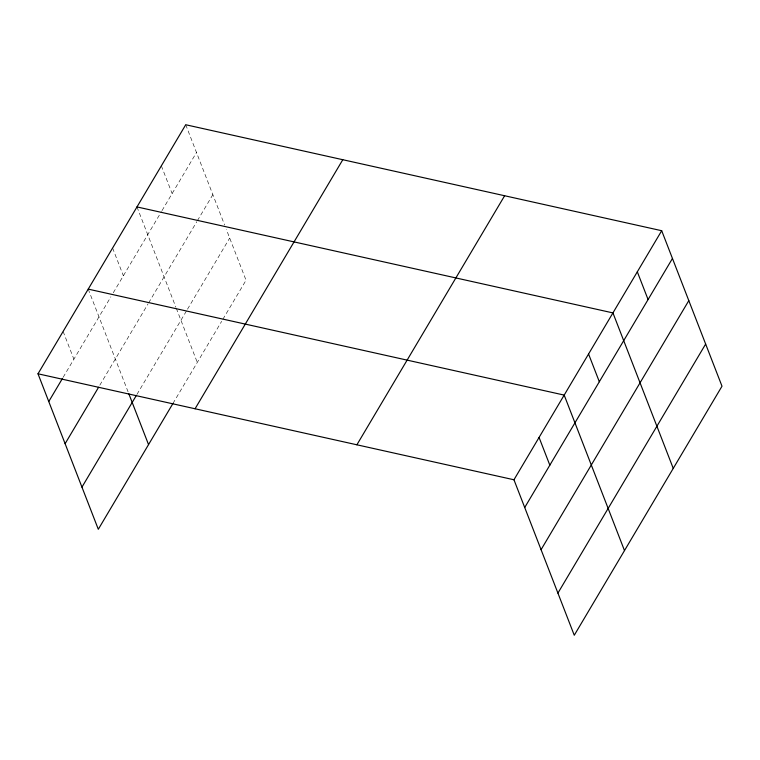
<?xml version="1.0" encoding="UTF-8"?>
<svg xmlns="http://www.w3.org/2000/svg" width="760" height="760" viewBox="0 0 760 760"><rect width="100%" height="100%" fill="white"/><g stroke="black" fill="none" stroke-linecap="round" stroke-linejoin="round"><path stroke-width="0.57" stroke-dasharray="3.8 2.85" d="M63.118 377.349L110.884 296.818M113.259 292.809L161.424 211.622M162.013 210.625L196.498 152.484M99.797 385.225L148.038 303.895M148.637 302.888L196.792 221.701M197.391 220.704L212.847 194.645M136.942 394.43L186.884 310.241M187.482 309.234L229.691 238.07M172.919 403.512L221.663 321.319M222.861 319.314L246.041 280.231L226.328 229.387M185.734 124.745L224.637 225.045M161.357 165.841L172.121 193.582M136.98 206.929L175.883 307.23M176.31 308.313L197.286 362.416M112.603 248.026L123.367 275.766M88.227 289.123L128.402 392.673M63.118 331.455L73.881 359.204"/><path stroke-width="1.14" d="M172.919 403.512L98.306 529.283L38 373.796L185.734 124.745L661.694 230.717L722 386.203L574.265 635.255L513.959 479.769L661.694 230.717M48.763 401.546L62.52 378.356M65.113 443.697L98.6 387.248M81.956 487.122L136.353 395.428M195.064 408.766L342.798 159.714M356.887 444.799L504.631 195.748M524.714 507.519L672.457 258.466M541.072 549.67L688.807 300.618M557.916 593.104L705.65 344.052M136.98 206.929L612.94 312.911L673.246 468.388M88.227 289.123L564.186 395.095L624.492 550.582M38 373.796L513.959 479.769M637.317 271.814L648.081 299.563M588.563 353.998L599.327 381.748M539.068 437.437L549.832 465.177M128.82 393.765L148.542 444.6"/></g></svg>
